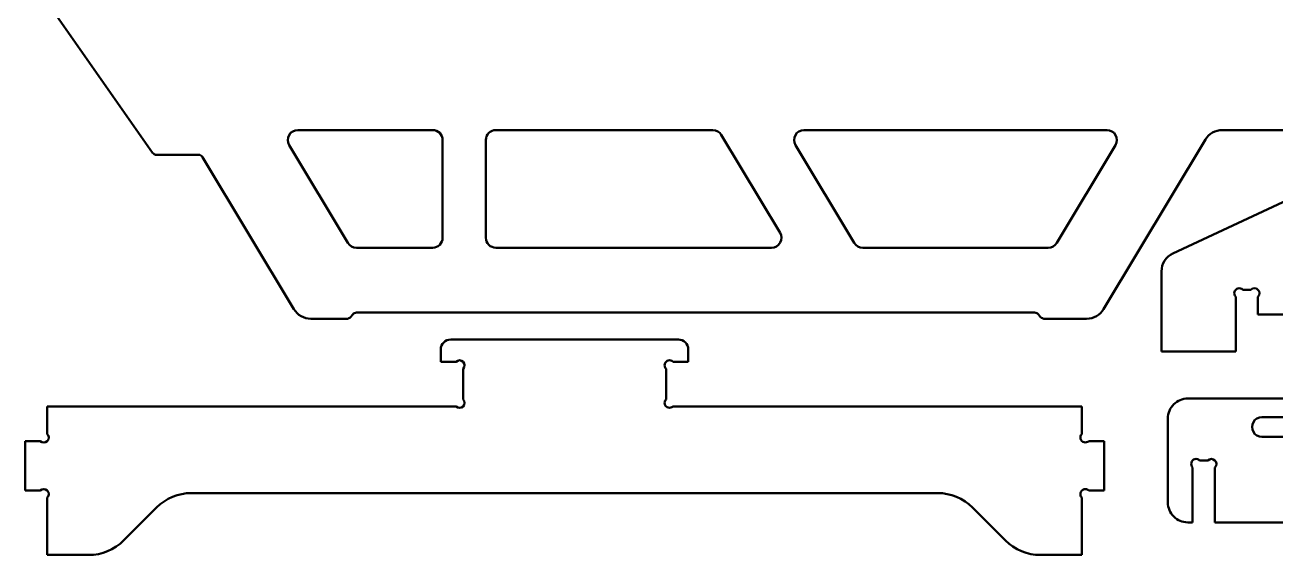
# Model space of a CAD drawing. Header units: millimetres. Extents: x -5696 to 5717, y -1207 to 892.
# Drawn here: x -5696 to -4682, y -557 to -127 of the extents above; entities that cross this region are included whole.
import ezdxf

# ---------------------------------------------------------------- set-up
doc = ezdxf.new("R2010")
doc.units = ezdxf.units.MM
doc.header["$MEASUREMENT"] = 0
doc.layers.add('layer 1', color=7, linetype='Continuous')

msp = doc.modelspace()

# ---------------------------------------------------------------- linework, layer by layer
at = {"layer": 'layer 1', "lineweight": 50}
for points in [[(-5682.0704, -103.5626), (-5682.0704, -103.5626), (-5593.0532, -230.6923), (-5593.0532, -230.6923)], [(-5475.4368, -212.3431), (-5475.4368, -212.3431), (-5366.0033, -212.3431), (-5366.0033, -212.3431)], [(-5314.8503, -212.3431), (-5314.8503, -212.3431), (-5138.9321, -212.3431), (-5138.9321, -212.3431)], [(-5132.0542, -216.2345), (-5133.5049, -213.8201), (-5136.1154, -212.3431), (-5138.9321, -212.3431)], [(-5065.045, -212.3431), (-5065.045, -212.3431), (-4819.4268, -212.3431), (-4819.4268, -212.3431)], [(-4725.9568, -212.3431), (-4731.5902, -212.3431), (-4736.8112, -215.2971), (-4739.7126, -220.1258)], [(-4725.9568, -212.3431), (-4725.9568, -212.3431), (-4634.7363, -212.3431), (-4634.7363, -212.3431)], [(-5357.9793, -220.3671), (-5357.9793, -220.3671), (-5357.9793, -299.6041), (-5357.9793, -299.6041)], [(-5322.8743, -299.6041), (-5322.8743, -299.6041), (-5322.8743, -220.3671), (-5322.8743, -220.3671)], [(-5132.0542, -216.2345), (-5132.0542, -216.2345), (-5084.4438, -295.4715), (-5084.4438, -295.4715)], [(-4822.2133, -357.4301), (-4822.2133, -357.4301), (-4739.7126, -220.1258), (-4739.7126, -220.1258)], [(-4559.3563, -215.8624), (-4559.3563, -215.8624), (-4766.0246, -312.2335), (-4766.0246, -312.2335)], [(-5593.0532, -230.6923), (-5592.3024, -231.7646), (-5591.0757, -232.4031), (-5589.7667, -232.4031)], [(-5589.7667, -232.4031), (-5589.7667, -232.4031), (-5555.8945, -232.4031), (-5555.8945, -232.4031)], [(-5552.4556, -234.3488), (-5553.181, -233.1416), (-5554.4862, -232.4031), (-5555.8945, -232.4031)], [(-5434.7044, -303.7368), (-5434.7044, -303.7368), (-5482.3148, -224.4998), (-5482.3148, -224.4998)], [(-5024.3125, -303.7368), (-5024.3125, -303.7368), (-5071.9229, -224.4998), (-5071.9229, -224.4998)], [(-4812.5488, -224.4998), (-4812.5488, -224.4998), (-4860.1592, -303.7368), (-4860.1592, -303.7368)], [(-5552.4556, -234.3488), (-5552.4556, -234.3488), (-5478.5009, -357.4301), (-5478.5009, -357.4301)], [(-5434.7044, -303.7368), (-5433.2537, -306.1512), (-5430.6433, -307.6281), (-5427.8265, -307.6281)], [(-5366.0033, -307.6281), (-5361.5719, -307.6281), (-5357.9793, -304.0357), (-5357.9793, -299.6042)], [(-5024.3125, -303.7368), (-5022.8617, -306.1512), (-5020.2513, -307.6281), (-5017.4346, -307.6281)], [(-4867.0371, -307.6281), (-4864.2203, -307.6281), (-4861.6099, -306.1512), (-4860.1592, -303.7368)], [(-5366.0033, -307.6281), (-5366.0033, -307.6281), (-5427.8265, -307.6281), (-5427.8265, -307.6281)], [(-5091.3217, -307.6281), (-5091.3217, -307.6281), (-5314.8503, -307.6281), (-5314.8503, -307.6281)], [(-4867.0371, -307.6281), (-4867.0371, -307.6281), (-5017.4346, -307.6281), (-5017.4346, -307.6281)], [(-4766.0246, -312.2335), (-4771.677, -314.8693), (-4775.2904, -320.5412), (-4775.2904, -326.7779)], [(-4775.2904, -326.7779), (-4775.2904, -326.7779), (-4775.2904, -391.7792), (-4775.2904, -391.7792)], [(-4709.4367, -341.6292), (-4709.4367, -341.6292), (-4702.7303, -341.6292), (-4702.7303, -341.6292)], [(-4715.1104, -391.7792), (-4715.1104, -391.7792), (-4715.1104, -347.303), (-4715.1104, -347.303)], [(-4697.0564, -347.303), (-4697.0564, -347.303), (-4697.0564, -361.6892), (-4697.0564, -361.6892)], [(-5478.5009, -357.4301), (-5475.5995, -362.2588), (-5470.3785, -365.2127), (-5464.7451, -365.2127)], [(-5435.5754, -365.2127), (-5434.3896, -365.2127), (-5433.2644, -364.688), (-5432.5021, -363.7796)], [(-5432.5021, -363.7796), (-5432.5021, -363.7796), (-5430.6991, -361.6309), (-5430.6991, -361.6309)], [(-5427.6257, -360.1977), (-5428.8117, -360.1977), (-5429.9368, -360.7223), (-5430.6991, -361.6309)], [(-5427.6257, -360.1977), (-5427.6257, -360.1977), (-4878.1036, -360.1977), (-4878.1036, -360.1977)], [(-4875.0302, -361.6309), (-4875.7924, -360.7223), (-4876.9176, -360.1977), (-4878.1036, -360.1977)], [(-4875.0302, -361.6309), (-4875.0302, -361.6309), (-4873.2272, -363.7796), (-4873.2272, -363.7796)], [(-4873.2272, -363.7796), (-4872.4649, -364.688), (-4871.3397, -365.2127), (-4870.1538, -365.2127)], [(-4835.9691, -365.2127), (-4830.3357, -365.2127), (-4825.1148, -362.2588), (-4822.2133, -357.4301)], [(-4697.0564, -361.6892), (-4697.0564, -361.6892), (-4612.8044, -361.6892), (-4612.8044, -361.6892)], [(-5464.7451, -365.2127), (-5464.7451, -365.2127), (-5435.5754, -365.2127), (-5435.5754, -365.2127)], [(-4870.1538, -365.2127), (-4870.1538, -365.2127), (-4835.9691, -365.2127), (-4835.9691, -365.2127)], [(-5166.8495, -381.9794), (-5166.8495, -381.9794), (-5351.4015, -381.9794), (-5351.4015, -381.9794)], [(-5359.4255, -390.0034), (-5359.4255, -390.0034), (-5359.4255, -400.0334), (-5359.4255, -400.0334)], [(-5158.8255, -400.0334), (-5158.8255, -400.0334), (-5158.8255, -390.0034), (-5158.8255, -390.0034)], [(-4775.2904, -391.7792), (-4775.2904, -391.7792), (-4715.1104, -391.7792), (-4715.1104, -391.7792)], [(-5359.4255, -400.0334), (-5359.4255, -400.0334), (-5347.0454, -400.0334), (-5347.0454, -400.0334)], [(-5171.2058, -400.0334), (-5171.2058, -400.0334), (-5158.8255, -400.0334), (-5158.8255, -400.0334)], [(-5341.3715, -405.7073), (-5341.3715, -405.7073), (-5341.3715, -430.4676), (-5341.3715, -430.4676)], [(-5176.8795, -430.4676), (-5176.8795, -430.4676), (-5176.8795, -405.7073), (-5176.8795, -405.7073)], [(-4298.6615, -429.7852), (-4298.6615, -429.7852), (-4754.0235, -429.7852), (-4754.0235, -429.7852)], [(-5347.0454, -436.1414), (-5347.0454, -436.1414), (-5678.3796, -436.1414), (-5678.3796, -436.1414)], [(-5678.3796, -436.1414), (-5678.3796, -436.1414), (-5678.3796, -458.5516), (-5678.3796, -458.5516)], [(-4839.8715, -436.1414), (-4839.8715, -436.1414), (-5171.2058, -436.1414), (-5171.2058, -436.1414)], [(-4839.8715, -458.5516), (-4839.8715, -458.5516), (-4839.8715, -436.1414), (-4839.8715, -436.1414)], [(-4770.0715, -445.8332), (-4770.0715, -445.8332), (-4770.0715, -514.0372), (-4770.0715, -514.0372)], [(-4693.8435, -444.8302), (-4693.8435, -444.8302), (-4358.8415, -444.8302), (-4358.8415, -444.8302)], [(-5696.4336, -464.2254), (-5696.4336, -464.2254), (-5696.4336, -504.3454), (-5696.4336, -504.3454)], [(-5684.0533, -464.2254), (-5684.0533, -464.2254), (-5696.4336, -464.2254), (-5696.4336, -464.2254)], [(-4821.8175, -464.2254), (-4821.8175, -464.2254), (-4834.1977, -464.2254), (-4834.1977, -464.2254)], [(-4821.8175, -504.3454), (-4821.8175, -504.3454), (-4821.8175, -464.2254), (-4821.8175, -464.2254)], [(-4358.8415, -460.8782), (-4358.8415, -460.8782), (-4693.8435, -460.8782), (-4693.8435, -460.8782)], [(-4750.0115, -530.0852), (-4750.0115, -530.0852), (-4750.0115, -485.609), (-4750.0115, -485.609)], [(-4744.3378, -479.9352), (-4744.3378, -479.9352), (-4737.6314, -479.9352), (-4737.6314, -479.9352)], [(-4731.9575, -485.609), (-4731.9575, -485.609), (-4731.9575, -530.0852), (-4731.9575, -530.0852)], [(-5696.4336, -504.3454), (-5696.4336, -504.3454), (-5684.0533, -504.3454), (-5684.0533, -504.3454)], [(-5561.4613, -506.3514), (-5572.1018, -506.3514), (-5582.3065, -510.5784), (-5589.8304, -518.1023)], [(-5561.4613, -506.3514), (-5561.4613, -506.3514), (-4956.7898, -506.3514), (-4956.7898, -506.3514)], [(-4928.4207, -518.1023), (-4935.9447, -510.5784), (-4946.1493, -506.3514), (-4956.7898, -506.3514)], [(-4834.1977, -504.3454), (-4834.1977, -504.3454), (-4821.8175, -504.3454), (-4821.8175, -504.3454)], [(-5678.3796, -510.0193), (-5678.3796, -510.0193), (-5678.3796, -556.5014), (-5678.3796, -556.5014)], [(-4839.8715, -556.5014), (-4839.8715, -556.5014), (-4839.8715, -510.0193), (-4839.8715, -510.0193)], [(-5616.4787, -544.7506), (-5616.4787, -544.7506), (-5589.8304, -518.1023), (-5589.8304, -518.1023)], [(-4928.4207, -518.1023), (-4928.4207, -518.1023), (-4901.7725, -544.7506), (-4901.7725, -544.7506)], [(-4754.0235, -530.0852), (-4754.0235, -530.0852), (-4750.0115, -530.0852), (-4750.0115, -530.0852)], [(-4731.9575, -530.0852), (-4731.9575, -530.0852), (-4604.0553, -530.0852), (-4604.0553, -530.0852)], [(-5644.8478, -556.5014), (-5634.2073, -556.5014), (-5624.0026, -552.2745), (-5616.4787, -544.7506)], [(-4901.7725, -544.7506), (-4894.2485, -552.2745), (-4884.0438, -556.5014), (-4873.4033, -556.5014)], [(-5678.3796, -556.5014), (-5678.3796, -556.5014), (-5644.8478, -556.5014), (-5644.8478, -556.5014)], [(-4873.4033, -556.5014), (-4873.4033, -556.5014), (-4839.8715, -556.5014), (-4839.8715, -556.5014)]]:
    msp.add_open_spline(points, degree=3, dxfattribs=at)
for points, knots in [([(-5475.4368, -212.3431), (-5478.3286, -212.3431), (-5480.9967, -213.8991), (-5482.4206, -216.416), (-5482.4206, -216.416), (-5483.8446, -218.9328), (-5483.8042, -222.0212), (-5482.3148, -224.4998)], [0, 0, 0, 0, 0.333333333, 0.333333333, 0.333333333, 0.333333333, 1, 1, 1, 1]), ([(-5357.9793, -220.3671), (-5357.9793, -218.2391), (-5358.8248, -216.1982), (-5360.3296, -214.6934), (-5360.3296, -214.6934), (-5361.8344, -213.1886), (-5363.8753, -212.3431), (-5366.0033, -212.3431)], [0, 0, 0, 0, 0.333333333, 0.333333333, 0.333333333, 0.333333333, 1, 1, 1, 1]), ([(-5314.8503, -212.3431), (-5316.9785, -212.3431), (-5319.0194, -213.1886), (-5320.5242, -214.6934), (-5320.5242, -214.6934), (-5322.029, -216.1982), (-5322.8743, -218.2391), (-5322.8743, -220.3671)], [0, 0, 0, 0, 0.333333333, 0.333333333, 0.333333333, 0.333333333, 1, 1, 1, 1]), ([(-5065.045, -212.3431), (-5067.9367, -212.3431), (-5070.6048, -213.8991), (-5072.0287, -216.416), (-5072.0287, -216.416), (-5073.4527, -218.9328), (-5073.4123, -222.0212), (-5071.9229, -224.4998)], [0, 0, 0, 0, 0.333333333, 0.333333333, 0.333333333, 0.333333333, 1, 1, 1, 1]), ([(-4812.5488, -224.4998), (-4811.0594, -222.0212), (-4811.019, -218.9328), (-4812.443, -216.416), (-4812.443, -216.416), (-4813.8669, -213.8992), (-4816.5349, -212.3432), (-4819.4267, -212.3431)], [0, 0, 0, 0, 0.333333333, 0.333333333, 0.333333333, 0.333333333, 1, 1, 1, 1]), ([(-5322.8743, -299.6041), (-5322.8743, -301.7323), (-5322.029, -303.7732), (-5320.5242, -305.278), (-5320.5242, -305.278), (-5319.0194, -306.7828), (-5316.9785, -307.6281), (-5314.8503, -307.6281)], [0, 0, 0, 0, 0.333333333, 0.333333333, 0.333333333, 0.333333333, 1, 1, 1, 1]), ([(-5091.3217, -307.6281), (-5088.43, -307.6281), (-5085.762, -306.0722), (-5084.338, -303.5553), (-5084.338, -303.5553), (-5082.9141, -301.0385), (-5082.9545, -297.9502), (-5084.4437, -295.4716)], [0, 0, 0, 0, 0.333333333, 0.333333333, 0.333333333, 0.333333333, 1, 1, 1, 1]), ([(-4709.4367, -341.6292), (-4710.4502, -340.6157), (-4711.9274, -340.2198), (-4713.312, -340.5908), (-4713.312, -340.5908), (-4714.6964, -340.9618), (-4715.7778, -342.0433), (-4716.1488, -343.4277), (-4716.1488, -343.4277), (-4716.5197, -344.8122), (-4716.124, -346.2895), (-4715.1104, -347.303)], [0, 0, 0, 0, 0.25, 0.25, 0.25, 0.25, 0.5, 0.5, 0.5, 0.5, 1, 1, 1, 1]), ([(-4697.0564, -347.303), (-4695.4896, -345.7362), (-4695.4896, -343.196), (-4697.0564, -341.6292), (-4697.0564, -341.6292), (-4698.6232, -340.0624), (-4701.1634, -340.0624), (-4702.7302, -341.6292)], [0, 0, 0, 0, 0.333333333, 0.333333333, 0.333333333, 0.333333333, 1, 1, 1, 1]), ([(-5351.4015, -381.9794), (-5353.5296, -381.9794), (-5355.5706, -382.8248), (-5357.0754, -384.3296), (-5357.0754, -384.3296), (-5358.5802, -385.8343), (-5359.4255, -387.8754), (-5359.4255, -390.0034)], [0, 0, 0, 0, 0.333333333, 0.333333333, 0.333333333, 0.333333333, 1, 1, 1, 1]), ([(-5158.8255, -390.0034), (-5158.8255, -387.8754), (-5159.671, -385.8343), (-5161.1758, -384.3296), (-5161.1758, -384.3296), (-5162.6806, -382.8248), (-5164.7215, -381.9794), (-5166.8495, -381.9794)], [0, 0, 0, 0, 0.333333333, 0.333333333, 0.333333333, 0.333333333, 1, 1, 1, 1]), ([(-5341.3715, -405.7073), (-5339.8048, -404.1405), (-5339.8048, -401.6002), (-5341.3715, -400.0334), (-5341.3715, -400.0334), (-5342.9383, -398.4666), (-5345.4785, -398.4666), (-5347.0453, -400.0334)], [0, 0, 0, 0, 0.333333333, 0.333333333, 0.333333333, 0.333333333, 1, 1, 1, 1]), ([(-5171.2058, -400.0334), (-5172.2193, -399.0199), (-5173.6965, -398.6241), (-5175.0811, -398.995), (-5175.0811, -398.995), (-5176.4655, -399.366), (-5177.5469, -400.4475), (-5177.9179, -401.832), (-5177.9179, -401.832), (-5178.2889, -403.2164), (-5177.8931, -404.6938), (-5176.8795, -405.7073)], [0, 0, 0, 0, 0.25, 0.25, 0.25, 0.25, 0.5, 0.5, 0.5, 0.5, 1, 1, 1, 1]), ([(-5347.0454, -436.1414), (-5345.4786, -437.7082), (-5342.9383, -437.7082), (-5341.3715, -436.1414), (-5341.3715, -436.1414), (-5339.8048, -434.5746), (-5339.8048, -432.0344), (-5341.3715, -430.4676)], [0, 0, 0, 0, 0.333333333, 0.333333333, 0.333333333, 0.333333333, 1, 1, 1, 1]), ([(-5176.8795, -430.4676), (-5177.8931, -431.4812), (-5178.2889, -432.9584), (-5177.9179, -434.3429), (-5177.9179, -434.3429), (-5177.5469, -435.7274), (-5176.4655, -436.8088), (-5175.0811, -437.1798), (-5175.0811, -437.1798), (-5173.6965, -437.5508), (-5172.2193, -437.155), (-5171.2058, -436.1414)], [0, 0, 0, 0, 0.25, 0.25, 0.25, 0.25, 0.5, 0.5, 0.5, 0.5, 1, 1, 1, 1]), ([(-4754.0235, -429.7852), (-4758.2798, -429.7852), (-4762.3616, -431.476), (-4765.3712, -434.4856), (-4765.3712, -434.4856), (-4768.3808, -437.4952), (-4770.0715, -441.577), (-4770.0715, -445.8332)], [0, 0, 0, 0, 0.333333333, 0.333333333, 0.333333333, 0.333333333, 1, 1, 1, 1]), ([(-4693.8435, -444.8302), (-4696.7102, -444.8302), (-4699.3592, -446.3596), (-4700.7925, -448.8422), (-4700.7925, -448.8422), (-4702.2259, -451.3248), (-4702.2259, -454.3836), (-4700.7925, -456.8662), (-4700.7925, -456.8662), (-4699.3592, -459.3488), (-4696.7102, -460.8782), (-4693.8435, -460.8782)], [0, 0, 0, 0, 0.25, 0.25, 0.25, 0.25, 0.5, 0.5, 0.5, 0.5, 1, 1, 1, 1]), ([(-5684.0533, -464.2254), (-5682.4866, -465.7922), (-5679.9464, -465.7922), (-5678.3796, -464.2254), (-5678.3796, -464.2254), (-5676.8128, -462.6586), (-5676.8128, -460.1184), (-5678.3796, -458.5517)], [0, 0, 0, 0, 0.333333333, 0.333333333, 0.333333333, 0.333333333, 1, 1, 1, 1]), ([(-4839.8715, -458.5516), (-4840.885, -459.5651), (-4841.2809, -461.0424), (-4840.9099, -462.4269), (-4840.9099, -462.4269), (-4840.539, -463.8114), (-4839.4576, -464.8928), (-4838.073, -465.2638), (-4838.073, -465.2638), (-4836.6885, -465.6347), (-4835.2113, -465.239), (-4834.1977, -464.2254)], [0, 0, 0, 0, 0.25, 0.25, 0.25, 0.25, 0.5, 0.5, 0.5, 0.5, 1, 1, 1, 1]), ([(-4744.3378, -479.9352), (-4745.3513, -478.9217), (-4746.8285, -478.5258), (-4748.213, -478.8968), (-4748.213, -478.8968), (-4749.5975, -479.2678), (-4750.6789, -480.3492), (-4751.0499, -481.7337), (-4751.0499, -481.7337), (-4751.4209, -483.1182), (-4751.0251, -484.5954), (-4750.0115, -485.609)], [0, 0, 0, 0, 0.25, 0.25, 0.25, 0.25, 0.5, 0.5, 0.5, 0.5, 1, 1, 1, 1]), ([(-4731.9575, -485.609), (-4730.3907, -484.0423), (-4730.3907, -481.502), (-4731.9575, -479.9352), (-4731.9575, -479.9352), (-4733.5243, -478.3684), (-4736.0645, -478.3684), (-4737.6313, -479.9352)], [0, 0, 0, 0, 0.333333333, 0.333333333, 0.333333333, 0.333333333, 1, 1, 1, 1]), ([(-5678.3796, -510.0193), (-5676.8128, -508.4525), (-5676.8128, -505.9122), (-5678.3796, -504.3454), (-5678.3796, -504.3454), (-5679.9464, -502.7786), (-5682.4866, -502.7786), (-5684.0533, -504.3454)], [0, 0, 0, 0, 0.333333333, 0.333333333, 0.333333333, 0.333333333, 1, 1, 1, 1]), ([(-4834.1977, -504.3454), (-4835.2113, -503.3319), (-4836.6885, -502.9361), (-4838.073, -503.307), (-4838.073, -503.307), (-4839.4576, -503.678), (-4840.539, -504.7595), (-4840.9099, -506.144), (-4840.9099, -506.144), (-4841.2809, -507.5284), (-4840.885, -509.0058), (-4839.8715, -510.0193)], [0, 0, 0, 0, 0.25, 0.25, 0.25, 0.25, 0.5, 0.5, 0.5, 0.5, 1, 1, 1, 1]), ([(-4770.0715, -514.0372), (-4770.0715, -518.2934), (-4768.3808, -522.3753), (-4765.3712, -525.3849), (-4765.3712, -525.3849), (-4762.3616, -528.3945), (-4758.2798, -530.0852), (-4754.0235, -530.0852)], [0, 0, 0, 0, 0.333333333, 0.333333333, 0.333333333, 0.333333333, 1, 1, 1, 1])]:
    msp.add_open_spline(points, degree=3, knots=knots, dxfattribs=at)

doc.saveas('drawing.dxf')
